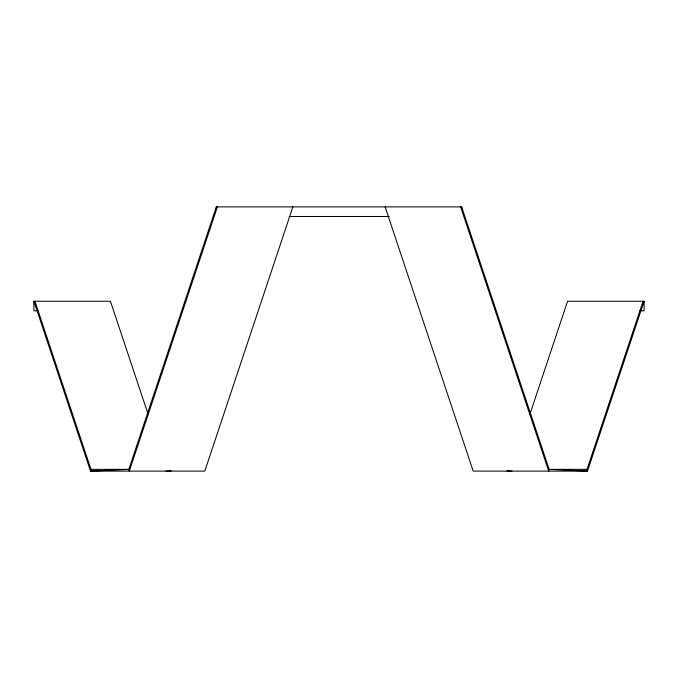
<?xml version="1.0" encoding="UTF-8"?>
<svg xmlns="http://www.w3.org/2000/svg" width="678" height="678" viewBox="0 0 678 678"><rect width="100%" height="100%" fill="white"/><g stroke="black" fill="none" stroke-linecap="round" stroke-linejoin="round"><path stroke-width="1.02" d="M34.951 301.252L90.979 469.354L90.513 471.108L204.798 471.108L292.871 206.892M460.625 206.892L548.688 471.108L549.155 469.354L461.667 206.892L216.333 206.892L128.845 469.354L129.312 471.108L217.375 206.892M529.874 414.317L567.562 301.252L644.1 301.252L644.1 310.846L639.905 310.804M385.129 206.892L473.202 471.108L587.487 471.108L587.021 469.354L643.049 301.252M644.1 301.252L587.487 471.108L549.155 469.354L587.021 469.354M166.008 471.108L171.187 470.871M289.125 216.485L389.341 216.485M38.095 310.804L33.9 310.846L33.9 301.252L110.438 301.252L148.126 414.317M90.979 469.354L128.845 469.354L90.513 471.108L33.9 301.252M506.813 470.871L511.992 471.108M461.667 206.892L461.667 208.816M216.333 206.892L216.333 208.816"/></g></svg>
